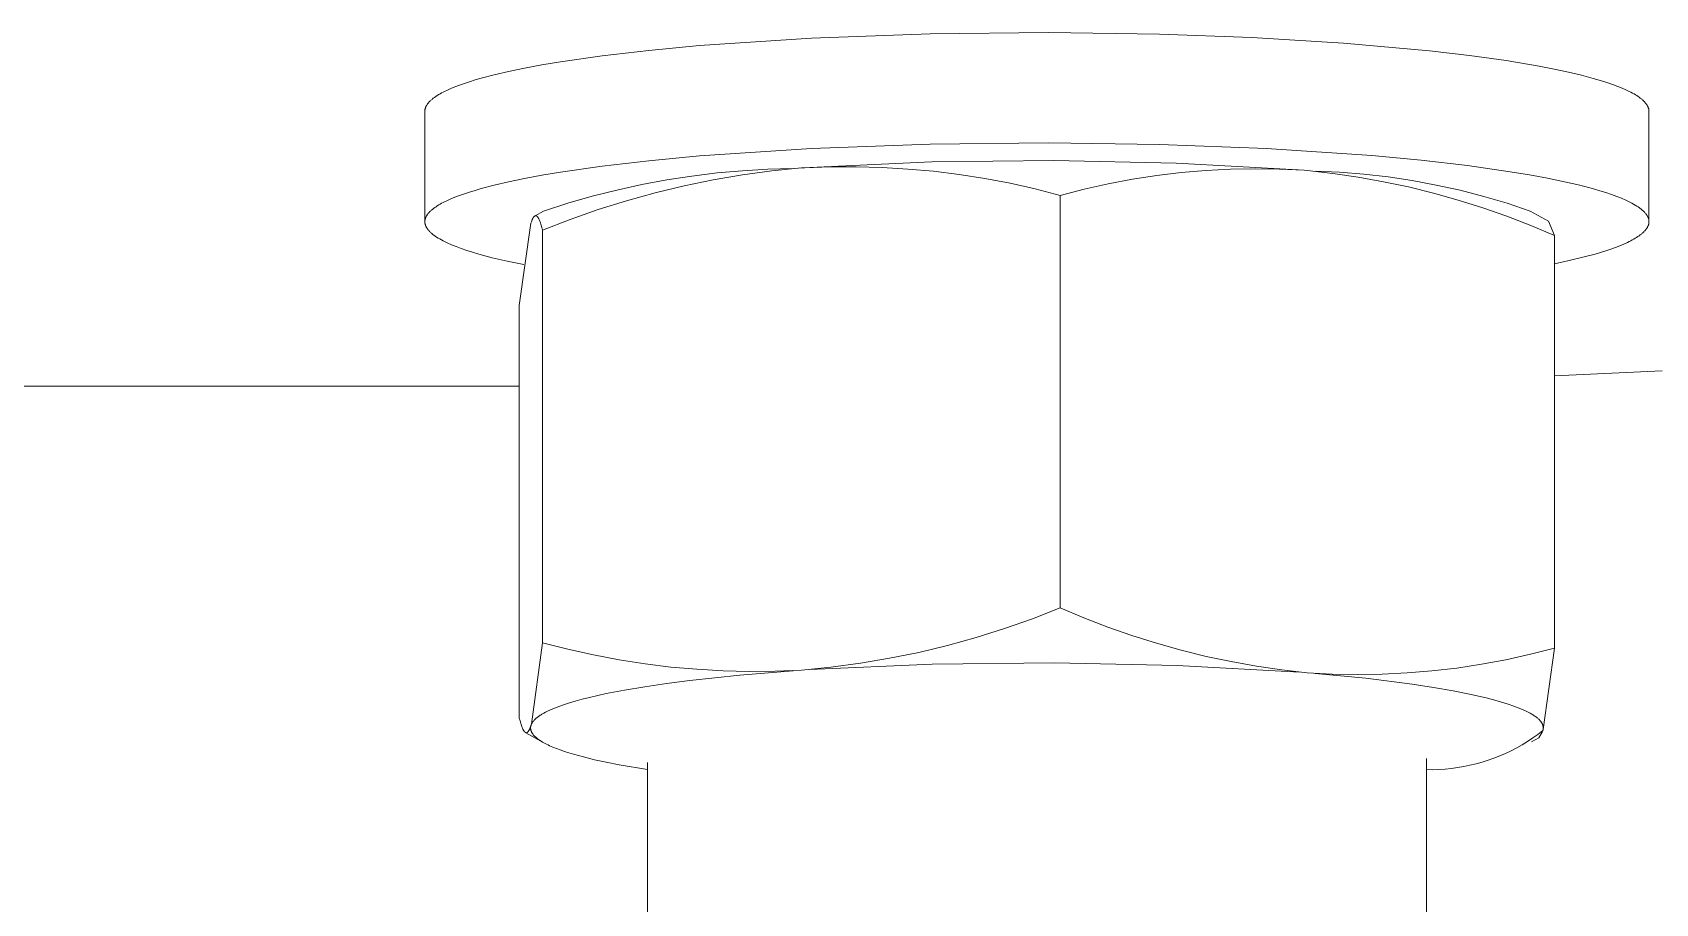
# Model space of a CAD drawing. Header units: millimetres. Extents: x -75 to 3710, y -20 to 2482.
# Drawn here: x 1697.03 to 1714.53, y 2303.33 to 2312.72 of the extents above; entities that cross this region are included whole.
import ezdxf

# ---------------------------------------------------------------- set-up
doc = ezdxf.new("R2010")
doc.units = ezdxf.units.MM
doc.layers.add('ZANO_R', color=7, linetype='Continuous', lineweight=0)

msp = doc.modelspace()

# ---------------------------------------------------------------- linework, layer by layer
at = {"layer": 'ZANO_R'}
for p, q in [((1705.426, 2312.664), (1704.22, 2312.583)), ((1706.707, 2312.711), (1705.426, 2312.664)), ((1707.981, 2312.724), (1706.707, 2312.711)), ((1709.18, 2312.707), (1707.981, 2312.724)), ((1710.175, 2312.67), (1709.18, 2312.707)), ((1711.162, 2312.61), (1710.175, 2312.67)), ((1703.169, 2312.472), (1702.721, 2312.408)), ((1703.671, 2312.531), (1703.169, 2312.472)), ((1704.22, 2312.583), (1703.671, 2312.531)), ((1712.092, 2312.526), (1711.162, 2312.61)), ((1712.521, 2312.476), (1712.092, 2312.526)), ((1712.916, 2312.42), (1712.521, 2312.476)), ((1702.16, 2312.303), (1702.004, 2312.267)), ((1702.332, 2312.339), (1702.16, 2312.303)), ((1702.519, 2312.374), (1702.332, 2312.339)), ((1702.721, 2312.408), (1702.519, 2312.374)), ((1713.274, 2312.36), (1712.916, 2312.42)), ((1713.436, 2312.328), (1713.274, 2312.36)), ((1713.588, 2312.296), (1713.436, 2312.328)), ((1713.728, 2312.262), (1713.588, 2312.296)), ((1701.536, 2312.119), (1701.494, 2312.1)), ((1701.581, 2312.137), (1701.536, 2312.119)), ((1701.63, 2312.156), (1701.581, 2312.137)), ((1701.683, 2312.174), (1701.63, 2312.156)), ((1701.739, 2312.193), (1701.683, 2312.174)), ((1701.8, 2312.212), (1701.739, 2312.193)), ((1701.864, 2312.23), (1701.8, 2312.212)), ((1702.004, 2312.267), (1701.864, 2312.23)), ((1713.857, 2312.228), (1713.728, 2312.262)), ((1713.972, 2312.194), (1713.857, 2312.228)), ((1714.026, 2312.176), (1713.972, 2312.194)), ((1714.076, 2312.159), (1714.026, 2312.176)), ((1714.123, 2312.141), (1714.076, 2312.159)), ((1714.167, 2312.123), (1714.123, 2312.141)), ((1714.208, 2312.105), (1714.167, 2312.123)), ((1714.245, 2312.087), (1714.208, 2312.105)), ((1701.272, 2311.932), (1701.271, 2311.929)), ((1701.273, 2311.934), (1701.272, 2311.932)), ((1701.275, 2311.937), (1701.273, 2311.934)), ((1701.277, 2311.94), (1701.275, 2311.937)), ((1701.278, 2311.942), (1701.277, 2311.94)), ((1701.28, 2311.945), (1701.278, 2311.942)), ((1701.284, 2311.95), (1701.28, 2311.945)), ((1701.287, 2311.956), (1701.284, 2311.95)), ((1701.292, 2311.961), (1701.287, 2311.956)), ((1701.296, 2311.967), (1701.292, 2311.961)), ((1701.301, 2311.972), (1701.296, 2311.967)), ((1701.305, 2311.977), (1701.301, 2311.972)), ((1701.311, 2311.982), (1701.305, 2311.977)), ((1701.316, 2311.988), (1701.311, 2311.982)), ((1701.322, 2311.993), (1701.316, 2311.988)), ((1701.327, 2311.998), (1701.322, 2311.993)), ((1701.334, 2312.003), (1701.327, 2311.998)), ((1701.34, 2312.009), (1701.334, 2312.003)), ((1701.347, 2312.014), (1701.34, 2312.009)), ((1701.353, 2312.019), (1701.347, 2312.014)), ((1701.36, 2312.024), (1701.353, 2312.019)), ((1701.375, 2312.034), (1701.36, 2312.024)), ((1701.391, 2312.044), (1701.375, 2312.034)), ((1701.406, 2312.054), (1701.391, 2312.044)), ((1701.422, 2312.063), (1701.406, 2312.054)), ((1701.438, 2312.072), (1701.422, 2312.063)), ((1701.456, 2312.081), (1701.438, 2312.072)), ((1701.475, 2312.091), (1701.456, 2312.081)), ((1701.494, 2312.1), (1701.475, 2312.091)), ((1714.263, 2312.079), (1714.245, 2312.087)), ((1714.28, 2312.07), (1714.263, 2312.079)), ((1714.296, 2312.061), (1714.28, 2312.07)), ((1714.311, 2312.052), (1714.296, 2312.061)), ((1714.325, 2312.043), (1714.311, 2312.052)), ((1714.339, 2312.034), (1714.325, 2312.043)), ((1714.352, 2312.025), (1714.339, 2312.034)), ((1714.364, 2312.016), (1714.352, 2312.025)), ((1714.376, 2312.007), (1714.364, 2312.016)), ((1714.381, 2312.002), (1714.376, 2312.007)), ((1714.386, 2311.998), (1714.381, 2312.002)), ((1714.391, 2311.993), (1714.386, 2311.998)), ((1714.396, 2311.989), (1714.391, 2311.993)), ((1714.401, 2311.985), (1714.396, 2311.989)), ((1714.405, 2311.98), (1714.401, 2311.985)), ((1714.409, 2311.976), (1714.405, 2311.98)), ((1714.414, 2311.971), (1714.409, 2311.976)), ((1714.417, 2311.967), (1714.414, 2311.971)), ((1714.421, 2311.962), (1714.417, 2311.967)), ((1714.425, 2311.958), (1714.421, 2311.962)), ((1714.428, 2311.953), (1714.425, 2311.958)), ((1714.431, 2311.949), (1714.428, 2311.953)), ((1714.434, 2311.944), (1714.431, 2311.949)), ((1714.437, 2311.94), (1714.434, 2311.944)), ((1714.439, 2311.936), (1714.437, 2311.94)), ((1714.442, 2311.931), (1714.439, 2311.936)), ((1714.444, 2311.927), (1714.442, 2311.931)), ((1701.258, 2311.888), (1701.257, 2311.885)), ((1701.257, 2311.885), (1701.257, 2311.882)), ((1701.257, 2311.882), (1701.257, 2311.88)), ((1701.257, 2311.88), (1701.257, 2311.877)), ((1701.257, 2311.877), (1701.257, 2311.874)), ((1701.257, 2311.874), (1701.257, 2310.684)), ((1701.259, 2311.896), (1701.258, 2311.893)), ((1701.258, 2311.893), (1701.258, 2311.891)), ((1701.258, 2311.891), (1701.258, 2311.888)), ((1701.26, 2311.899), (1701.259, 2311.896)), ((1701.261, 2311.904), (1701.26, 2311.902)), ((1701.26, 2311.902), (1701.26, 2311.899)), ((1701.262, 2311.907), (1701.261, 2311.904)), ((1701.263, 2311.91), (1701.262, 2311.907)), ((1701.264, 2311.913), (1701.263, 2311.91)), ((1701.265, 2311.915), (1701.264, 2311.913)), ((1701.266, 2311.918), (1701.265, 2311.915)), ((1701.267, 2311.921), (1701.266, 2311.918)), ((1701.268, 2311.923), (1701.267, 2311.921)), ((1701.269, 2311.926), (1701.268, 2311.923)), ((1701.271, 2311.929), (1701.269, 2311.926)), ((1714.446, 2311.922), (1714.444, 2311.927)), ((1714.448, 2311.918), (1714.446, 2311.922)), ((1714.45, 2311.913), (1714.448, 2311.918)), ((1714.451, 2311.909), (1714.45, 2311.913)), ((1714.452, 2311.905), (1714.451, 2311.909)), ((1714.454, 2311.9), (1714.452, 2311.905)), ((1714.455, 2311.896), (1714.454, 2311.9)), ((1714.455, 2311.891), (1714.455, 2311.896)), ((1714.456, 2311.887), (1714.455, 2311.891)), ((1714.456, 2311.883), (1714.456, 2311.887)), ((1714.457, 2311.878), (1714.456, 2311.883)), ((1714.457, 2311.874), (1714.457, 2311.878)), ((1714.457, 2310.688), (1714.457, 2311.874)), ((1705.426, 2311.474), (1704.22, 2311.393)), ((1706.707, 2311.521), (1705.426, 2311.474)), ((1707.981, 2311.534), (1706.707, 2311.521)), ((1709.18, 2311.517), (1707.981, 2311.534)), ((1710.334, 2311.472), (1709.18, 2311.517)), ((1711.467, 2311.396), (1710.334, 2311.472)), ((1703.169, 2311.282), (1702.721, 2311.218)), ((1703.671, 2311.341), (1703.169, 2311.282)), ((1704.22, 2311.393), (1703.671, 2311.341)), ((1704.681, 2311.233), (1704.408, 2311.209)), ((1704.955, 2311.25), (1704.681, 2311.233)), ((1704.682, 2311.189), (1704.999, 2311.231)), ((1705.229, 2311.257), (1704.955, 2311.25)), ((1704.999, 2311.231), (1705.318, 2311.263)), ((1705.318, 2311.263), (1705.353, 2311.266)), ((1705.353, 2311.266), (1705.631, 2311.275)), ((1706.723, 2311.328), (1705.407, 2311.269)), ((1705.631, 2311.275), (1705.909, 2311.276)), ((1705.909, 2311.276), (1706.188, 2311.269)), ((1706.188, 2311.269), (1706.465, 2311.252)), ((1706.465, 2311.252), (1706.743, 2311.227)), ((1708.041, 2311.343), (1706.723, 2311.328)), ((1709.358, 2311.315), (1708.041, 2311.343)), ((1710.674, 2311.243), (1709.358, 2311.315)), ((1709.678, 2311.236), (1709.413, 2311.213)), ((1709.943, 2311.249), (1709.678, 2311.236)), ((1710.209, 2311.254), (1709.943, 2311.249)), ((1710.474, 2311.25), (1710.209, 2311.254)), ((1710.74, 2311.238), (1710.474, 2311.25)), ((1710.773, 2311.235), (1710.74, 2311.238)), ((1711.048, 2311.204), (1710.773, 2311.235)), ((1712.002, 2311.346), (1711.467, 2311.396)), ((1712.502, 2311.288), (1712.002, 2311.346)), ((1712.959, 2311.223), (1712.502, 2311.288)), ((1702.004, 2311.077), (1701.864, 2311.04)), ((1702.16, 2311.113), (1702.004, 2311.077)), ((1702.332, 2311.149), (1702.16, 2311.113)), ((1702.519, 2311.184), (1702.332, 2311.149)), ((1702.721, 2311.218), (1702.519, 2311.184)), ((1703.595, 2311.084), (1703.327, 2311.025)), ((1703.865, 2311.134), (1703.595, 2311.084)), ((1703.741, 2310.996), (1704.052, 2311.071)), ((1704.136, 2311.176), (1703.865, 2311.134)), ((1704.052, 2311.071), (1704.366, 2311.135)), ((1704.408, 2311.209), (1704.136, 2311.176)), ((1704.366, 2311.135), (1704.682, 2311.189)), ((1706.743, 2311.227), (1707.019, 2311.192)), ((1707.019, 2311.192), (1707.294, 2311.149)), ((1707.294, 2311.149), (1707.567, 2311.098)), ((1707.567, 2311.098), (1707.839, 2311.037)), ((1708.625, 2311.092), (1708.366, 2311.035)), ((1708.886, 2311.141), (1708.625, 2311.092)), ((1709.149, 2311.181), (1708.886, 2311.141)), ((1709.413, 2311.213), (1709.149, 2311.181)), ((1711.121, 2311.217), (1710.858, 2311.228)), ((1711.322, 2311.164), (1711.048, 2311.204)), ((1711.383, 2311.196), (1711.121, 2311.217)), ((1711.594, 2311.115), (1711.322, 2311.164)), ((1711.645, 2311.166), (1711.383, 2311.196)), ((1711.865, 2311.058), (1711.594, 2311.115)), ((1711.905, 2311.127), (1711.645, 2311.166)), ((1712.134, 2310.991), (1711.865, 2311.058)), ((1712.163, 2311.079), (1711.905, 2311.127)), ((1712.42, 2311.023), (1712.163, 2311.079)), ((1713.169, 2311.188), (1712.959, 2311.223)), ((1713.364, 2311.152), (1713.169, 2311.188)), ((1713.545, 2311.115), (1713.364, 2311.152)), ((1713.711, 2311.077), (1713.545, 2311.115)), ((1713.86, 2311.037), (1713.711, 2311.077)), ((1701.438, 2310.882), (1701.422, 2310.873)), ((1701.456, 2310.891), (1701.438, 2310.882)), ((1701.475, 2310.901), (1701.456, 2310.891)), ((1701.494, 2310.91), (1701.475, 2310.901)), ((1701.536, 2310.929), (1701.494, 2310.91)), ((1701.581, 2310.947), (1701.536, 2310.929)), ((1701.63, 2310.966), (1701.581, 2310.947)), ((1701.683, 2310.984), (1701.63, 2310.966)), ((1701.739, 2311.003), (1701.683, 2310.984)), ((1701.8, 2311.022), (1701.739, 2311.003)), ((1701.864, 2311.04), (1701.8, 2311.022)), ((1702.798, 2310.882), (1702.537, 2310.799)), ((1703.061, 2310.958), (1702.798, 2310.882)), ((1703.327, 2311.025), (1703.061, 2310.958)), ((1703.127, 2310.814), (1703.433, 2310.91)), ((1703.433, 2310.91), (1703.741, 2310.996)), ((1707.839, 2311.037), (1708.108, 2310.968)), ((1708.366, 2311.035), (1708.108, 2310.968)), ((1708.108, 2310.968), (1708.108, 2306.521)), ((1712.4, 2310.917), (1712.134, 2310.991)), ((1712.664, 2310.834), (1712.4, 2310.917)), ((1712.675, 2310.957), (1712.42, 2311.023)), ((1712.927, 2310.882), (1712.675, 2310.957)), ((1713.177, 2310.799), (1712.927, 2310.882)), ((1713.928, 2311.017), (1713.86, 2311.037)), ((1713.993, 2310.997), (1713.928, 2311.017)), ((1714.053, 2310.977), (1713.993, 2310.997)), ((1714.109, 2310.956), (1714.053, 2310.977)), ((1714.161, 2310.936), (1714.109, 2310.956)), ((1714.208, 2310.915), (1714.161, 2310.936)), ((1714.23, 2310.905), (1714.208, 2310.915)), ((1714.251, 2310.894), (1714.23, 2310.905)), ((1714.271, 2310.884), (1714.251, 2310.894)), ((1714.29, 2310.874), (1714.271, 2310.884)), ((1701.26, 2310.709), (1701.259, 2310.706)), ((1701.259, 2310.706), (1701.259, 2310.704)), ((1701.261, 2310.714), (1701.26, 2310.711)), ((1701.26, 2310.711), (1701.26, 2310.709)), ((1701.262, 2310.716), (1701.261, 2310.714)), ((1701.263, 2310.721), (1701.262, 2310.719)), ((1701.262, 2310.719), (1701.262, 2310.716)), ((1701.264, 2310.724), (1701.263, 2310.721)), ((1701.265, 2310.726), (1701.264, 2310.724)), ((1701.266, 2310.729), (1701.265, 2310.726)), ((1701.267, 2310.731), (1701.266, 2310.729)), ((1701.268, 2310.734), (1701.267, 2310.731)), ((1701.269, 2310.736), (1701.268, 2310.734)), ((1701.27, 2310.738), (1701.269, 2310.736)), ((1701.272, 2310.741), (1701.27, 2310.738)), ((1701.274, 2310.746), (1701.272, 2310.741)), ((1701.277, 2310.751), (1701.274, 2310.746)), ((1701.28, 2310.755), (1701.277, 2310.751)), ((1701.283, 2310.76), (1701.28, 2310.755)), ((1701.287, 2310.765), (1701.283, 2310.76)), ((1701.291, 2310.77), (1701.287, 2310.765)), ((1701.294, 2310.775), (1701.291, 2310.77)), ((1701.299, 2310.78), (1701.294, 2310.775)), ((1701.303, 2310.784), (1701.299, 2310.78)), ((1701.307, 2310.789), (1701.303, 2310.784)), ((1701.312, 2310.794), (1701.307, 2310.789)), ((1701.317, 2310.799), (1701.312, 2310.794)), ((1701.322, 2310.803), (1701.317, 2310.799)), ((1701.327, 2310.808), (1701.322, 2310.803)), ((1701.333, 2310.813), (1701.327, 2310.808)), ((1701.339, 2310.817), (1701.333, 2310.813)), ((1701.35, 2310.827), (1701.339, 2310.817)), ((1701.363, 2310.836), (1701.35, 2310.827)), ((1701.377, 2310.845), (1701.363, 2310.836)), ((1701.391, 2310.854), (1701.377, 2310.845)), ((1701.406, 2310.864), (1701.391, 2310.854)), ((1701.422, 2310.873), (1701.406, 2310.864)), ((1702.413, 2310.703), (1702.415, 2310.707)), ((1702.415, 2310.707), (1702.417, 2310.712)), ((1702.417, 2310.712), (1702.419, 2310.716)), ((1702.419, 2310.716), (1702.421, 2310.72)), ((1702.421, 2310.72), (1702.423, 2310.724)), ((1702.423, 2310.724), (1702.425, 2310.727)), ((1702.425, 2310.727), (1702.426, 2310.729)), ((1702.426, 2310.729), (1702.427, 2310.73)), ((1702.427, 2310.73), (1702.428, 2310.732)), ((1702.428, 2310.732), (1702.429, 2310.733)), ((1702.429, 2310.733), (1702.43, 2310.735)), ((1702.43, 2310.735), (1702.431, 2310.736)), ((1702.431, 2310.736), (1702.432, 2310.737)), ((1702.432, 2310.737), (1702.433, 2310.738)), ((1702.433, 2310.738), (1702.434, 2310.739)), ((1702.434, 2310.739), (1702.435, 2310.74)), ((1702.435, 2310.74), (1702.436, 2310.741)), ((1702.436, 2310.741), (1702.437, 2310.742)), ((1702.437, 2310.742), (1702.438, 2310.743)), ((1702.438, 2310.743), (1702.439, 2310.744)), ((1702.438, 2310.743), (1702.438, 2310.743)), ((1702.439, 2310.744), (1702.439, 2310.744)), ((1702.439, 2310.744), (1702.44, 2310.744)), ((1702.44, 2310.744), (1702.44, 2310.745)), ((1702.44, 2310.745), (1702.441, 2310.745)), ((1702.441, 2310.745), (1702.442, 2310.746)), ((1702.441, 2310.745), (1702.441, 2310.745)), ((1702.442, 2310.746), (1702.442, 2310.746)), ((1702.442, 2310.746), (1702.443, 2310.746)), ((1702.443, 2310.746), (1702.443, 2310.747)), ((1702.443, 2310.747), (1702.444, 2310.747)), ((1702.444, 2310.747), (1702.444, 2310.747)), ((1702.444, 2310.747), (1702.445, 2310.747)), ((1702.537, 2310.799), (1702.445, 2310.748)), ((1702.445, 2310.747), (1702.446, 2310.748)), ((1702.445, 2310.747), (1702.445, 2310.747)), ((1702.446, 2310.748), (1702.446, 2310.748)), ((1702.446, 2310.748), (1702.447, 2310.748)), ((1702.447, 2310.748), (1702.447, 2310.748)), ((1702.447, 2310.748), (1702.448, 2310.748)), ((1702.448, 2310.748), (1702.448, 2310.748)), ((1702.448, 2310.748), (1702.449, 2310.748)), ((1702.449, 2310.748), (1702.449, 2310.749)), ((1702.449, 2310.749), (1702.45, 2310.749)), ((1702.45, 2310.749), (1702.45, 2310.749)), ((1702.45, 2310.749), (1702.45, 2310.749)), ((1702.45, 2310.749), (1702.451, 2310.749)), ((1702.451, 2310.749), (1702.451, 2310.749)), ((1702.451, 2310.749), (1702.452, 2310.749)), ((1702.452, 2310.749), (1702.452, 2310.749)), ((1702.452, 2310.749), (1702.453, 2310.749)), ((1702.453, 2310.749), (1702.453, 2310.749)), ((1702.453, 2310.749), (1702.454, 2310.748)), ((1702.454, 2310.748), (1702.454, 2310.748)), ((1702.454, 2310.748), (1702.455, 2310.748)), ((1702.455, 2310.748), (1702.455, 2310.748)), ((1702.455, 2310.748), (1702.456, 2310.748)), ((1702.456, 2310.748), (1702.456, 2310.748)), ((1702.456, 2310.748), (1702.457, 2310.748)), ((1702.457, 2310.748), (1702.457, 2310.748)), ((1702.457, 2310.748), (1702.458, 2310.747)), ((1702.458, 2310.747), (1702.458, 2310.747)), ((1702.458, 2310.747), (1702.459, 2310.747)), ((1702.459, 2310.747), (1702.459, 2310.747)), ((1702.459, 2310.747), (1702.46, 2310.747)), ((1702.46, 2310.747), (1702.46, 2310.746)), ((1702.46, 2310.746), (1702.461, 2310.746)), ((1702.461, 2310.746), (1702.461, 2310.746)), ((1702.461, 2310.746), (1702.462, 2310.745)), ((1702.462, 2310.745), (1702.462, 2310.745)), ((1702.462, 2310.745), (1702.463, 2310.745)), ((1702.463, 2310.745), (1702.463, 2310.744)), ((1702.463, 2310.744), (1702.464, 2310.744)), ((1702.464, 2310.744), (1702.464, 2310.744)), ((1702.464, 2310.744), (1702.465, 2310.743)), ((1702.465, 2310.743), (1702.466, 2310.743)), ((1702.466, 2310.743), (1702.467, 2310.742)), ((1702.467, 2310.742), (1702.468, 2310.741)), ((1702.468, 2310.741), (1702.469, 2310.74)), ((1702.469, 2310.74), (1702.47, 2310.739)), ((1702.47, 2310.739), (1702.471, 2310.738)), ((1702.471, 2310.738), (1702.472, 2310.736)), ((1702.472, 2310.736), (1702.473, 2310.735)), ((1702.473, 2310.735), (1702.474, 2310.734)), ((1702.474, 2310.734), (1702.475, 2310.733)), ((1702.475, 2310.733), (1702.476, 2310.731)), ((1702.476, 2310.731), (1702.477, 2310.73)), ((1702.477, 2310.73), (1702.479, 2310.727)), ((1702.479, 2310.727), (1702.48, 2310.724)), ((1702.48, 2310.724), (1702.482, 2310.72)), ((1702.482, 2310.72), (1702.484, 2310.717)), ((1702.484, 2310.717), (1702.486, 2310.713)), ((1702.486, 2310.713), (1702.488, 2310.709)), ((1702.488, 2310.709), (1702.492, 2310.701)), ((1702.527, 2310.591), (1702.825, 2310.708)), ((1702.825, 2310.708), (1703.127, 2310.814)), ((1712.925, 2310.742), (1712.664, 2310.834)), ((1713.184, 2310.643), (1712.925, 2310.742)), ((1713.372, 2310.69), (1713.177, 2310.799)), ((1714.308, 2310.863), (1714.29, 2310.874)), ((1714.325, 2310.853), (1714.308, 2310.863)), ((1714.341, 2310.843), (1714.325, 2310.853)), ((1714.356, 2310.832), (1714.341, 2310.843)), ((1714.363, 2310.827), (1714.356, 2310.832)), ((1714.37, 2310.822), (1714.363, 2310.827)), ((1714.376, 2310.817), (1714.37, 2310.822)), ((1714.382, 2310.811), (1714.376, 2310.817)), ((1714.388, 2310.806), (1714.382, 2310.811)), ((1714.394, 2310.801), (1714.388, 2310.806)), ((1714.399, 2310.796), (1714.394, 2310.801)), ((1714.405, 2310.791), (1714.399, 2310.796)), ((1714.41, 2310.785), (1714.405, 2310.791)), ((1714.414, 2310.78), (1714.41, 2310.785)), ((1714.419, 2310.775), (1714.414, 2310.78)), ((1714.423, 2310.77), (1714.419, 2310.775)), ((1714.427, 2310.765), (1714.423, 2310.77)), ((1714.431, 2310.76), (1714.427, 2310.765)), ((1714.434, 2310.755), (1714.431, 2310.76)), ((1714.437, 2310.749), (1714.434, 2310.755)), ((1714.44, 2310.744), (1714.437, 2310.749)), ((1714.443, 2310.739), (1714.44, 2310.744)), ((1714.445, 2310.734), (1714.443, 2310.739)), ((1714.448, 2310.729), (1714.445, 2310.734)), ((1714.45, 2310.724), (1714.448, 2310.729)), ((1714.451, 2310.719), (1714.45, 2310.724)), ((1714.453, 2310.714), (1714.451, 2310.719)), ((1714.454, 2310.708), (1714.453, 2310.714)), ((1714.455, 2310.703), (1714.454, 2310.708)), ((1701.258, 2310.699), (1701.257, 2310.696)), ((1701.257, 2310.696), (1701.257, 2310.694)), ((1701.257, 2310.694), (1701.257, 2310.691)), ((1701.257, 2310.691), (1701.257, 2310.689)), ((1701.257, 2310.689), (1701.257, 2310.686)), ((1701.257, 2310.686), (1701.257, 2310.684)), ((1701.257, 2310.684), (1701.257, 2310.681)), ((1701.257, 2310.681), (1701.257, 2310.679)), ((1701.257, 2310.679), (1701.257, 2310.676)), ((1701.257, 2310.676), (1701.257, 2310.674)), ((1701.257, 2310.674), (1701.257, 2310.671)), ((1701.257, 2310.671), (1701.258, 2310.669)), ((1701.259, 2310.704), (1701.258, 2310.701)), ((1701.258, 2310.701), (1701.258, 2310.699)), ((1701.258, 2310.669), (1701.258, 2310.666)), ((1701.258, 2310.666), (1701.259, 2310.664)), ((1701.259, 2310.664), (1701.259, 2310.661)), ((1701.259, 2310.661), (1701.26, 2310.659)), ((1701.26, 2310.659), (1701.26, 2310.656)), ((1701.26, 2310.656), (1701.261, 2310.654)), ((1701.261, 2310.654), (1701.262, 2310.651)), ((1701.262, 2310.651), (1701.262, 2310.649)), ((1701.262, 2310.649), (1701.263, 2310.646)), ((1701.263, 2310.646), (1701.264, 2310.644)), ((1701.264, 2310.644), (1701.265, 2310.641)), ((1701.265, 2310.641), (1701.266, 2310.639)), ((1701.266, 2310.639), (1701.267, 2310.636)), ((1701.267, 2310.636), (1701.268, 2310.634)), ((1701.268, 2310.634), (1701.27, 2310.631)), ((1701.27, 2310.631), (1701.271, 2310.628)), ((1701.271, 2310.628), (1701.272, 2310.626)), ((1701.272, 2310.626), (1701.274, 2310.623)), ((1701.274, 2310.623), (1701.275, 2310.621)), ((1701.275, 2310.621), (1701.278, 2310.616)), ((1701.278, 2310.616), (1701.281, 2310.611)), ((1701.281, 2310.611), (1701.285, 2310.606)), ((1701.285, 2310.606), (1701.289, 2310.6)), ((1701.289, 2310.6), (1701.293, 2310.595)), ((1701.293, 2310.595), (1701.297, 2310.59)), ((1701.297, 2310.59), (1701.302, 2310.585)), ((1701.302, 2310.585), (1701.306, 2310.58)), ((1701.306, 2310.58), (1701.311, 2310.575)), ((1701.311, 2310.575), (1701.317, 2310.57)), ((1701.317, 2310.57), (1701.322, 2310.565)), ((1701.322, 2310.565), (1701.328, 2310.559)), ((1701.328, 2310.559), (1701.334, 2310.554)), ((1701.334, 2310.554), (1701.34, 2310.549)), ((1701.34, 2310.549), (1701.347, 2310.544)), ((1701.347, 2310.544), (1701.354, 2310.539)), ((1701.354, 2310.539), (1701.368, 2310.529)), ((1702.275, 2309.779), (1702.401, 2310.669)), ((1702.401, 2310.669), (1702.405, 2310.681)), ((1702.405, 2310.681), (1702.409, 2310.692)), ((1702.409, 2310.692), (1702.413, 2310.703)), ((1702.492, 2310.701), (1702.496, 2310.691)), ((1702.496, 2310.691), (1702.5, 2310.681)), ((1702.5, 2310.681), (1702.504, 2310.67)), ((1702.504, 2310.67), (1702.508, 2310.659)), ((1702.508, 2310.659), (1702.512, 2310.646)), ((1702.512, 2310.646), (1702.519, 2310.62)), ((1702.519, 2310.62), (1702.527, 2310.591)), ((1702.527, 2306.143), (1702.527, 2310.591)), ((1713.438, 2310.535), (1713.184, 2310.643)), ((1713.438, 2310.535), (1713.372, 2310.69)), ((1713.438, 2306.087), (1713.438, 2310.535)), ((1714.337, 2310.523), (1714.351, 2310.532)), ((1714.351, 2310.532), (1714.363, 2310.542)), ((1714.363, 2310.542), (1714.375, 2310.551)), ((1714.375, 2310.551), (1714.381, 2310.556)), ((1714.381, 2310.556), (1714.387, 2310.56)), ((1714.387, 2310.56), (1714.392, 2310.565)), ((1714.392, 2310.565), (1714.397, 2310.57)), ((1714.397, 2310.57), (1714.402, 2310.575)), ((1714.402, 2310.575), (1714.407, 2310.58)), ((1714.407, 2310.58), (1714.411, 2310.584)), ((1714.411, 2310.584), (1714.416, 2310.589)), ((1714.416, 2310.589), (1714.42, 2310.594)), ((1714.42, 2310.594), (1714.424, 2310.599)), ((1714.424, 2310.599), (1714.427, 2310.604)), ((1714.427, 2310.604), (1714.431, 2310.609)), ((1714.431, 2310.609), (1714.434, 2310.613)), ((1714.434, 2310.613), (1714.437, 2310.618)), ((1714.437, 2310.618), (1714.44, 2310.623)), ((1714.44, 2310.623), (1714.443, 2310.628)), ((1714.443, 2310.628), (1714.445, 2310.633)), ((1714.445, 2310.633), (1714.447, 2310.638)), ((1714.447, 2310.638), (1714.449, 2310.643)), ((1714.449, 2310.643), (1714.451, 2310.648)), ((1714.451, 2310.648), (1714.452, 2310.653)), ((1714.452, 2310.653), (1714.454, 2310.658)), ((1714.454, 2310.658), (1714.455, 2310.663)), ((1714.456, 2310.698), (1714.455, 2310.703)), ((1714.455, 2310.663), (1714.456, 2310.668)), ((1714.456, 2310.693), (1714.456, 2310.698)), ((1714.457, 2310.688), (1714.456, 2310.693)), ((1714.456, 2310.673), (1714.457, 2310.678)), ((1714.456, 2310.668), (1714.456, 2310.673)), ((1714.457, 2310.683), (1714.457, 2310.688)), ((1714.457, 2310.678), (1714.457, 2310.683)), ((1701.368, 2310.529), (1701.384, 2310.518)), ((1701.384, 2310.518), (1701.4, 2310.508)), ((1701.4, 2310.508), (1701.417, 2310.498)), ((1701.417, 2310.498), (1701.436, 2310.487)), ((1701.436, 2310.487), (1701.455, 2310.477)), ((1701.455, 2310.477), (1701.476, 2310.467)), ((1701.476, 2310.467), (1701.498, 2310.456)), ((1701.498, 2310.456), (1701.544, 2310.436)), ((1701.544, 2310.436), (1701.594, 2310.416)), ((1701.594, 2310.416), (1701.649, 2310.395)), ((1701.649, 2310.395), (1701.708, 2310.375)), ((1701.708, 2310.375), (1701.771, 2310.355)), ((1701.771, 2310.355), (1701.838, 2310.335)), ((1713.936, 2310.353), (1713.993, 2310.371)), ((1713.993, 2310.371), (1714.046, 2310.389)), ((1714.046, 2310.389), (1714.096, 2310.407)), ((1714.096, 2310.407), (1714.142, 2310.425)), ((1714.142, 2310.425), (1714.185, 2310.442)), ((1714.185, 2310.442), (1714.224, 2310.46)), ((1714.224, 2310.46), (1714.243, 2310.469)), ((1714.243, 2310.469), (1714.26, 2310.478)), ((1714.26, 2310.478), (1714.277, 2310.487)), ((1714.277, 2310.487), (1714.293, 2310.496)), ((1714.293, 2310.496), (1714.308, 2310.505)), ((1714.308, 2310.505), (1714.323, 2310.514)), ((1714.323, 2310.514), (1714.337, 2310.523)), ((1701.838, 2310.335), (1701.984, 2310.296)), ((1701.984, 2310.296), (1702.146, 2310.258)), ((1702.146, 2310.258), (1702.323, 2310.221)), ((1713.438, 2310.23), (1713.598, 2310.265)), ((1713.598, 2310.265), (1713.744, 2310.3)), ((1713.744, 2310.3), (1713.876, 2310.335)), ((1713.876, 2310.335), (1713.936, 2310.353)), ((1702.275, 2305.332), (1702.275, 2309.779)), ((1713.438, 2309.023), (1714.599, 2309.077)), ((1687.857, 2308.911), (1702.275, 2308.911)), ((1708.108, 2306.521), (1707.81, 2306.404)), ((1708.108, 2306.521), (1708.363, 2306.413)), ((1707.81, 2306.404), (1707.508, 2306.298)), ((1708.363, 2306.413), (1708.621, 2306.313)), ((1707.203, 2306.202), (1706.894, 2306.116)), ((1707.508, 2306.298), (1707.203, 2306.202)), ((1708.621, 2306.313), (1708.882, 2306.222)), ((1708.882, 2306.222), (1709.146, 2306.139)), ((1702.527, 2306.143), (1702.405, 2305.268)), ((1702.8, 2306.074), (1702.527, 2306.143)), ((1703.075, 2306.013), (1702.8, 2306.074)), ((1703.352, 2305.961), (1703.075, 2306.013)), ((1706.583, 2306.041), (1706.269, 2305.977)), ((1706.894, 2306.116), (1706.583, 2306.041)), ((1709.146, 2306.139), (1709.413, 2306.064)), ((1709.413, 2306.064), (1709.682, 2305.998)), ((1709.682, 2305.998), (1709.952, 2305.941)), ((1712.915, 2305.962), (1713.178, 2306.02)), ((1713.178, 2306.02), (1713.438, 2306.087)), ((1713.438, 2306.087), (1713.316, 2305.211)), ((1703.631, 2305.917), (1703.352, 2305.961)), ((1703.91, 2305.883), (1703.631, 2305.917)), ((1704.191, 2305.858), (1703.91, 2305.883)), ((1704.473, 2305.842), (1704.191, 2305.858)), ((1704.754, 2305.835), (1704.473, 2305.842)), ((1705.229, 2305.843), (1704.652, 2305.795)), ((1705.036, 2305.837), (1704.754, 2305.835)), ((1705.318, 2305.849), (1705.036, 2305.837)), ((1705.636, 2305.88), (1705.318, 2305.849)), ((1706.727, 2305.914), (1705.407, 2305.855)), ((1705.954, 2305.923), (1705.636, 2305.88)), ((1706.269, 2305.977), (1705.954, 2305.923)), ((1708.048, 2305.929), (1706.727, 2305.914)), ((1709.369, 2305.9), (1708.048, 2305.929)), ((1710.689, 2305.827), (1709.369, 2305.9)), ((1709.952, 2305.941), (1710.225, 2305.892)), ((1710.225, 2305.892), (1710.498, 2305.852)), ((1710.498, 2305.852), (1710.773, 2305.821)), ((1710.773, 2305.821), (1711.042, 2305.806)), ((1711.404, 2305.761), (1710.858, 2305.814)), ((1711.042, 2305.806), (1711.311, 2305.801)), ((1711.311, 2305.801), (1711.58, 2305.806)), ((1711.58, 2305.806), (1711.849, 2305.819)), ((1711.849, 2305.819), (1712.117, 2305.841)), ((1712.117, 2305.841), (1712.384, 2305.872)), ((1712.384, 2305.872), (1712.65, 2305.913)), ((1712.65, 2305.913), (1712.915, 2305.962)), ((1703.411, 2305.634), (1703.212, 2305.596)), ((1703.629, 2305.671), (1703.411, 2305.634)), ((1703.863, 2305.706), (1703.629, 2305.671)), ((1704.113, 2305.738), (1703.863, 2305.706)), ((1704.652, 2305.795), (1704.113, 2305.738)), ((1711.905, 2305.698), (1711.404, 2305.761)), ((1712.135, 2305.663), (1711.905, 2305.698)), ((1712.347, 2305.626), (1712.135, 2305.663)), ((1702.741, 2305.472), (1702.682, 2305.45)), ((1702.806, 2305.493), (1702.741, 2305.472)), ((1702.877, 2305.514), (1702.806, 2305.493)), ((1702.953, 2305.535), (1702.877, 2305.514)), ((1703.034, 2305.556), (1702.953, 2305.535)), ((1703.212, 2305.596), (1703.034, 2305.556)), ((1712.541, 2305.587), (1712.347, 2305.626)), ((1712.715, 2305.547), (1712.541, 2305.587)), ((1712.795, 2305.526), (1712.715, 2305.547)), ((1712.868, 2305.505), (1712.795, 2305.526)), ((1712.937, 2305.484), (1712.868, 2305.505)), ((1713, 2305.462), (1712.937, 2305.484)), ((1713.029, 2305.451), (1713, 2305.462)), ((1702.283, 2305.303), (1702.275, 2305.332)), ((1702.291, 2305.276), (1702.283, 2305.303)), ((1702.414, 2305.281), (1702.412, 2305.278)), ((1702.415, 2305.284), (1702.414, 2305.281)), ((1702.417, 2305.287), (1702.415, 2305.284)), ((1702.419, 2305.289), (1702.417, 2305.287)), ((1702.421, 2305.292), (1702.419, 2305.289)), ((1702.423, 2305.295), (1702.421, 2305.292)), ((1702.425, 2305.298), (1702.423, 2305.295)), ((1702.427, 2305.3), (1702.425, 2305.298)), ((1702.43, 2305.303), (1702.427, 2305.3)), ((1702.434, 2305.308), (1702.43, 2305.303)), ((1702.44, 2305.314), (1702.434, 2305.308)), ((1702.445, 2305.319), (1702.44, 2305.314)), ((1702.451, 2305.325), (1702.445, 2305.319)), ((1702.457, 2305.33), (1702.451, 2305.325)), ((1702.464, 2305.336), (1702.457, 2305.33)), ((1702.471, 2305.341), (1702.464, 2305.336)), ((1702.478, 2305.347), (1702.471, 2305.341)), ((1702.485, 2305.352), (1702.478, 2305.347)), ((1702.493, 2305.358), (1702.485, 2305.352)), ((1702.502, 2305.363), (1702.493, 2305.358)), ((1702.51, 2305.369), (1702.502, 2305.363)), ((1702.519, 2305.374), (1702.51, 2305.369)), ((1702.538, 2305.385), (1702.519, 2305.374)), ((1702.559, 2305.396), (1702.538, 2305.385)), ((1702.58, 2305.407), (1702.559, 2305.396)), ((1702.604, 2305.418), (1702.58, 2305.407)), ((1702.628, 2305.429), (1702.604, 2305.418)), ((1702.655, 2305.44), (1702.628, 2305.429)), ((1702.682, 2305.45), (1702.655, 2305.44)), ((1713.057, 2305.441), (1713.029, 2305.451)), ((1713.083, 2305.43), (1713.057, 2305.441)), ((1713.108, 2305.419), (1713.083, 2305.43)), ((1713.132, 2305.408), (1713.108, 2305.419)), ((1713.154, 2305.397), (1713.132, 2305.408)), ((1713.175, 2305.385), (1713.154, 2305.397)), ((1713.194, 2305.374), (1713.175, 2305.385)), ((1713.203, 2305.369), (1713.194, 2305.374)), ((1713.212, 2305.363), (1713.203, 2305.369)), ((1713.22, 2305.358), (1713.212, 2305.363)), ((1713.228, 2305.352), (1713.22, 2305.358)), ((1713.236, 2305.347), (1713.228, 2305.352)), ((1713.243, 2305.341), (1713.236, 2305.347)), ((1713.25, 2305.335), (1713.243, 2305.341)), ((1713.257, 2305.33), (1713.25, 2305.335)), ((1713.263, 2305.324), (1713.257, 2305.33)), ((1713.269, 2305.319), (1713.263, 2305.324)), ((1713.275, 2305.313), (1713.269, 2305.319)), ((1713.28, 2305.308), (1713.275, 2305.313)), ((1713.282, 2305.305), (1713.28, 2305.308)), ((1713.285, 2305.302), (1713.282, 2305.305)), ((1713.287, 2305.299), (1713.285, 2305.302)), ((1713.289, 2305.297), (1713.287, 2305.299)), ((1713.291, 2305.294), (1713.289, 2305.297)), ((1713.293, 2305.291), (1713.291, 2305.294)), ((1713.295, 2305.288), (1713.293, 2305.291)), ((1713.297, 2305.286), (1713.295, 2305.288)), ((1713.299, 2305.283), (1713.297, 2305.286)), ((1713.301, 2305.28), (1713.299, 2305.283)), ((1713.302, 2305.277), (1713.301, 2305.28)), ((1702.295, 2305.264), (1702.291, 2305.276)), ((1702.298, 2305.253), (1702.295, 2305.264)), ((1702.302, 2305.242), (1702.298, 2305.253)), ((1702.306, 2305.232), (1702.302, 2305.242)), ((1702.31, 2305.222), (1702.306, 2305.232)), ((1702.314, 2305.214), (1702.31, 2305.222)), ((1702.316, 2305.21), (1702.314, 2305.214)), ((1702.318, 2305.206), (1702.316, 2305.21)), ((1702.32, 2305.202), (1702.318, 2305.206)), ((1702.322, 2305.199), (1702.32, 2305.202)), ((1702.324, 2305.196), (1702.322, 2305.199)), ((1702.326, 2305.193), (1702.324, 2305.196)), ((1702.327, 2305.191), (1702.326, 2305.193)), ((1702.328, 2305.19), (1702.327, 2305.191)), ((1702.329, 2305.189), (1702.328, 2305.19)), ((1702.33, 2305.188), (1702.329, 2305.189)), ((1702.331, 2305.186), (1702.33, 2305.188)), ((1702.332, 2305.185), (1702.331, 2305.186)), ((1702.333, 2305.184), (1702.332, 2305.185)), ((1702.334, 2305.183), (1702.333, 2305.184)), ((1702.335, 2305.182), (1702.334, 2305.183)), ((1702.336, 2305.181), (1702.335, 2305.182)), ((1702.336, 2305.18), (1702.336, 2305.181)), ((1702.337, 2305.18), (1702.336, 2305.18)), ((1702.338, 2305.179), (1702.337, 2305.18)), ((1702.339, 2305.178), (1702.338, 2305.179)), ((1702.338, 2305.179), (1702.338, 2305.179)), ((1702.34, 2305.178), (1702.339, 2305.178)), ((1702.339, 2305.178), (1702.339, 2305.178)), ((1702.34, 2305.177), (1702.34, 2305.178)), ((1702.341, 2305.177), (1702.34, 2305.177)), ((1702.342, 2305.177), (1702.341, 2305.177)), ((1702.341, 2305.177), (1702.341, 2305.177)), ((1702.342, 2305.176), (1702.342, 2305.177)), ((1702.343, 2305.176), (1702.342, 2305.176)), ((1702.344, 2305.176), (1702.343, 2305.176)), ((1702.343, 2305.176), (1702.343, 2305.176)), ((1702.344, 2305.175), (1702.344, 2305.176)), ((1702.345, 2305.175), (1702.344, 2305.175)), ((1702.345, 2305.175), (1702.506, 2305.085)), ((1702.346, 2305.175), (1702.345, 2305.175)), ((1702.345, 2305.175), (1702.345, 2305.175)), ((1702.347, 2305.175), (1702.346, 2305.175)), ((1702.346, 2305.175), (1702.346, 2305.175)), ((1702.348, 2305.174), (1702.347, 2305.175)), ((1702.347, 2305.175), (1702.347, 2305.175)), ((1702.349, 2305.174), (1702.348, 2305.174)), ((1702.348, 2305.174), (1702.348, 2305.174)), ((1702.35, 2305.174), (1702.349, 2305.174)), ((1702.349, 2305.174), (1702.349, 2305.174)), ((1702.351, 2305.174), (1702.35, 2305.174)), ((1702.35, 2305.174), (1702.35, 2305.174)), ((1702.352, 2305.174), (1702.351, 2305.174)), ((1702.351, 2305.174), (1702.351, 2305.174)), ((1702.353, 2305.174), (1702.352, 2305.174)), ((1702.352, 2305.174), (1702.352, 2305.174)), ((1702.354, 2305.174), (1702.353, 2305.174)), ((1702.353, 2305.174), (1702.353, 2305.174)), ((1702.355, 2305.175), (1702.354, 2305.175)), ((1702.354, 2305.175), (1702.354, 2305.174)), ((1702.356, 2305.175), (1702.355, 2305.175)), ((1702.355, 2305.175), (1702.355, 2305.175)), ((1702.357, 2305.175), (1702.356, 2305.175)), ((1702.356, 2305.175), (1702.356, 2305.175)), ((1702.358, 2305.176), (1702.357, 2305.175)), ((1702.357, 2305.175), (1702.357, 2305.175)), ((1702.359, 2305.176), (1702.358, 2305.176)), ((1702.358, 2305.176), (1702.358, 2305.176)), ((1702.36, 2305.177), (1702.359, 2305.176)), ((1702.359, 2305.176), (1702.359, 2305.176)), ((1702.361, 2305.177), (1702.36, 2305.177)), ((1702.36, 2305.177), (1702.36, 2305.177)), ((1702.362, 2305.178), (1702.361, 2305.177)), ((1702.361, 2305.177), (1702.361, 2305.177)), ((1702.363, 2305.178), (1702.362, 2305.178)), ((1702.362, 2305.178), (1702.362, 2305.178)), ((1702.364, 2305.179), (1702.363, 2305.179)), ((1702.363, 2305.179), (1702.363, 2305.178)), ((1702.365, 2305.18), (1702.364, 2305.18)), ((1702.364, 2305.18), (1702.364, 2305.179)), ((1702.366, 2305.181), (1702.365, 2305.18)), ((1702.365, 2305.18), (1702.365, 2305.18)), ((1702.367, 2305.182), (1702.366, 2305.181)), ((1702.368, 2305.183), (1702.367, 2305.182)), ((1702.369, 2305.184), (1702.368, 2305.183)), ((1702.37, 2305.186), (1702.369, 2305.184)), ((1702.371, 2305.187), (1702.37, 2305.186)), ((1702.372, 2305.188), (1702.371, 2305.187)), ((1702.373, 2305.189), (1702.372, 2305.188)), ((1702.374, 2305.191), (1702.373, 2305.19)), ((1702.373, 2305.19), (1702.373, 2305.189)), ((1702.376, 2305.194), (1702.374, 2305.191)), ((1702.378, 2305.197), (1702.376, 2305.194)), ((1702.38, 2305.2), (1702.378, 2305.197)), ((1702.381, 2305.203), (1702.38, 2305.2)), ((1702.383, 2305.207), (1702.381, 2305.203)), ((1702.385, 2305.21), (1702.383, 2305.207)), ((1702.387, 2305.214), (1702.385, 2305.21)), ((1702.39, 2305.223), (1702.387, 2305.214)), ((1702.394, 2305.232), (1702.39, 2305.223)), ((1702.397, 2305.242), (1702.394, 2305.232)), ((1702.398, 2305.239), (1702.397, 2305.237)), ((1702.397, 2305.237), (1702.397, 2305.235)), ((1702.397, 2305.235), (1702.397, 2305.233)), ((1702.397, 2305.233), (1702.397, 2305.231)), ((1702.397, 2305.231), (1702.397, 2305.229)), ((1702.397, 2305.229), (1702.397, 2305.227)), ((1702.397, 2305.227), (1702.397, 2305.225)), ((1702.397, 2305.225), (1702.397, 2305.223)), ((1702.397, 2305.223), (1702.397, 2305.221)), ((1702.397, 2305.221), (1702.397, 2305.22)), ((1702.397, 2305.22), (1702.397, 2305.218)), ((1702.397, 2305.218), (1702.397, 2305.216)), ((1702.397, 2305.216), (1702.398, 2305.214)), ((1702.399, 2305.245), (1702.398, 2305.243)), ((1702.398, 2305.243), (1702.398, 2305.241)), ((1702.398, 2305.241), (1702.398, 2305.239)), ((1702.398, 2305.214), (1702.398, 2305.212)), ((1702.398, 2305.212), (1702.398, 2305.21)), ((1702.398, 2305.21), (1702.399, 2305.208)), ((1702.4, 2305.248), (1702.399, 2305.247)), ((1702.399, 2305.247), (1702.399, 2305.245)), ((1702.399, 2305.208), (1702.399, 2305.206)), ((1702.399, 2305.206), (1702.399, 2305.204)), ((1702.399, 2305.204), (1702.4, 2305.202)), ((1702.401, 2305.252), (1702.4, 2305.25)), ((1702.4, 2305.25), (1702.4, 2305.248)), ((1702.4, 2305.202), (1702.401, 2305.2)), ((1702.402, 2305.257), (1702.401, 2305.254)), ((1702.401, 2305.254), (1702.401, 2305.252)), ((1702.401, 2305.2), (1702.401, 2305.198)), ((1702.401, 2305.198), (1702.402, 2305.196)), ((1702.403, 2305.26), (1702.402, 2305.257)), ((1702.402, 2305.196), (1702.402, 2305.194)), ((1702.402, 2305.194), (1702.403, 2305.192)), ((1702.404, 2305.262), (1702.403, 2305.26)), ((1702.403, 2305.192), (1702.404, 2305.19)), ((1702.405, 2305.265), (1702.404, 2305.262)), ((1702.404, 2305.19), (1702.405, 2305.188)), ((1702.406, 2305.268), (1702.405, 2305.265)), ((1702.405, 2305.188), (1702.405, 2305.186)), ((1702.405, 2305.186), (1702.406, 2305.184)), ((1702.408, 2305.27), (1702.406, 2305.268)), ((1702.406, 2305.184), (1702.407, 2305.183)), ((1702.407, 2305.183), (1702.408, 2305.181)), ((1702.409, 2305.273), (1702.408, 2305.27)), ((1702.408, 2305.181), (1702.41, 2305.177)), ((1702.41, 2305.276), (1702.409, 2305.273)), ((1702.412, 2305.278), (1702.41, 2305.276)), ((1702.41, 2305.177), (1702.413, 2305.173)), ((1702.413, 2305.173), (1702.415, 2305.169)), ((1702.415, 2305.169), (1702.417, 2305.165)), ((1702.417, 2305.165), (1702.42, 2305.161)), ((1702.42, 2305.161), (1702.423, 2305.157)), ((1702.423, 2305.157), (1702.426, 2305.153)), ((1702.426, 2305.153), (1702.43, 2305.149)), ((1702.43, 2305.149), (1702.433, 2305.145)), ((1702.433, 2305.145), (1702.437, 2305.141)), ((1702.437, 2305.141), (1702.44, 2305.137)), ((1702.44, 2305.137), (1702.444, 2305.133)), ((1702.444, 2305.133), (1702.449, 2305.129)), ((1702.449, 2305.129), (1702.453, 2305.126)), ((1702.453, 2305.126), (1702.457, 2305.122)), ((1702.457, 2305.122), (1702.462, 2305.118)), ((1702.462, 2305.118), (1702.467, 2305.114)), ((1702.467, 2305.114), (1702.477, 2305.106)), ((1702.477, 2305.106), (1702.488, 2305.098)), ((1713.147, 2305.081), (1713.204, 2305.118)), ((1713.191, 2305.076), (1713.271, 2305.121)), ((1713.204, 2305.118), (1713.259, 2305.157)), ((1713.259, 2305.157), (1713.312, 2305.198)), ((1713.271, 2305.121), (1713.308, 2305.186)), ((1713.304, 2305.274), (1713.302, 2305.277)), ((1713.305, 2305.272), (1713.304, 2305.274)), ((1713.307, 2305.269), (1713.305, 2305.272)), ((1713.308, 2305.266), (1713.307, 2305.269)), ((1713.309, 2305.263), (1713.308, 2305.266)), ((1713.31, 2305.261), (1713.309, 2305.263)), ((1713.311, 2305.258), (1713.31, 2305.261)), ((1713.312, 2305.255), (1713.311, 2305.258)), ((1713.313, 2305.252), (1713.312, 2305.255)), ((1713.312, 2305.198), (1713.313, 2305.201)), ((1713.314, 2305.25), (1713.313, 2305.252)), ((1713.313, 2305.201), (1713.314, 2305.203)), ((1713.314, 2305.247), (1713.314, 2305.25)), ((1713.315, 2305.244), (1713.314, 2305.247)), ((1713.314, 2305.203), (1713.315, 2305.206)), ((1713.315, 2305.241), (1713.315, 2305.244)), ((1713.316, 2305.239), (1713.315, 2305.241)), ((1713.315, 2305.209), (1713.316, 2305.212)), ((1713.315, 2305.206), (1713.315, 2305.209)), ((1713.316, 2305.236), (1713.316, 2305.239)), ((1713.316, 2305.233), (1713.316, 2305.236)), ((1713.317, 2305.231), (1713.316, 2305.233)), ((1713.316, 2305.217), (1713.317, 2305.22)), ((1713.316, 2305.214), (1713.316, 2305.217)), ((1713.316, 2305.212), (1713.316, 2305.214)), ((1713.317, 2305.228), (1713.317, 2305.231)), ((1713.317, 2305.225), (1713.317, 2305.228)), ((1713.317, 2305.222), (1713.317, 2305.225)), ((1713.317, 2305.22), (1713.317, 2305.222)), ((1702.488, 2305.098), (1702.5, 2305.09)), ((1702.5, 2305.09), (1702.512, 2305.082)), ((1702.512, 2305.082), (1702.525, 2305.074)), ((1702.525, 2305.074), (1702.539, 2305.066)), ((1702.539, 2305.066), (1702.554, 2305.059)), ((1702.554, 2305.059), (1702.569, 2305.051)), ((1702.569, 2305.051), (1702.585, 2305.043)), ((1702.585, 2305.043), (1702.602, 2305.035)), ((1702.602, 2305.035), (1702.638, 2305.02)), ((1702.638, 2305.02), (1702.676, 2305.004)), ((1702.676, 2305.004), (1702.717, 2304.989)), ((1702.717, 2304.989), (1702.762, 2304.973)), ((1702.762, 2304.973), (1702.809, 2304.958)), ((1702.809, 2304.958), (1702.858, 2304.943)), ((1702.858, 2304.943), (1702.966, 2304.913)), ((1712.848, 2304.925), (1712.91, 2304.952)), ((1712.91, 2304.952), (1712.971, 2304.981)), ((1712.971, 2304.981), (1713.031, 2305.012)), ((1713.031, 2305.012), (1713.09, 2305.045)), ((1713.09, 2305.045), (1713.147, 2305.081)), ((1702.966, 2304.913), (1703.085, 2304.884)), ((1703.085, 2304.884), (1703.213, 2304.856)), ((1703.213, 2304.856), (1703.352, 2304.829)), ((1703.352, 2304.829), (1703.657, 2304.777)), ((1703.657, 2304.855), (1703.657, 2302.529)), ((1712.057, 2302.521), (1712.057, 2304.895)), ((1712.057, 2304.777), (1712.124, 2304.776)), ((1712.124, 2304.776), (1712.192, 2304.778)), ((1712.192, 2304.778), (1712.259, 2304.783)), ((1712.259, 2304.783), (1712.327, 2304.789)), ((1712.327, 2304.789), (1712.394, 2304.798)), ((1712.394, 2304.798), (1712.46, 2304.809)), ((1712.46, 2304.809), (1712.526, 2304.823)), ((1712.526, 2304.823), (1712.592, 2304.839)), ((1712.592, 2304.839), (1712.657, 2304.857)), ((1712.657, 2304.857), (1712.722, 2304.877)), ((1712.722, 2304.877), (1712.785, 2304.9)), ((1712.785, 2304.9), (1712.848, 2304.925))]:
    msp.add_line(p, q, dxfattribs=at)

doc.saveas('drawing.dxf')
